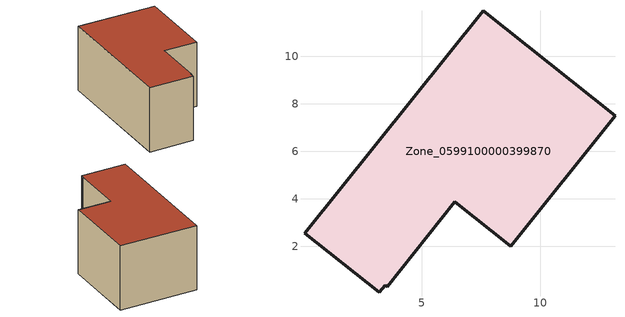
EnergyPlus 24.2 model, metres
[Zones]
Zone_0599100000399870
 floor ground (C_G): 0.06,2.56 7.6,11.93 13.14,7.51 8.76,2.01 6.4,3.89 3.54,0.3 3.46,0.36 3.22,0.07 z1.01
 wall outside (C_F): 8.76,2.01 13.14,7.51 7.6,11.93 0.06,2.56 3.22,0.07 3.46,0.36 3.54,0.3 6.4,3.89 8.76,2.01 z1.01:6.9
 roof outside (C_R): 3.22,0.07 3.46,0.36 3.54,0.3 6.4,3.89 8.76,2.01 13.14,7.51 7.6,11.93 0.06,2.56 z6.9
[BUILDING]
Pand.0599100000399870: North Axis=0; Terrain=City; Loads Convergence Tolerance Value=0.04; Temperature Convergence Tolerance Value=0.4; Solar Distribution=FullExterior; Maximum Number of Warmup Days=25; Minimum Number of Warmup Days=1
[Site:Location]
Rotterdam.The.Hague.AP_ZH_NLD Design_Conditions: Latitude=51.96; Longitude=4.45; Time Zone=1; Elevation=-4.5
[SITE:GROUNDTEMPERATURE:BUILDINGSURFACE]
18, 18, 18, 18, 18, 18, 18, 18, 18, 18, 18, 18
[MATERIAL] Thermal Absorptance=0.9; Solar Absorptance=0.7; Visible Absorptance=0.7
Name | Roughness | Thickness | Conductivity | Density | Specific Heat
G.TC.1992-2005 | MediumSmooth | 0.15 | 0.06 | 540 | 1210
F.TC.1992-2005 | Rough | 0.3 | 0.12 | 1920 | 840
R.TC.1992-2005 | MediumRough | 0.2 | 0.08 | 1500 | 1000
[CONSTRUCTION]
C_G: G.TC.1992-2005
C_F: F.TC.1992-2005
C_R: R.TC.1992-2005
[ZONE]
Zone_0599100000399870: Type=1; Multiplier=1; Ceiling Height=Autocalculate; Volume=Autocalculate; Floor Area=autocalculate; Part of Total Floor Area=Yes
[ZONEINFILTRATION:DESIGNFLOWRATE]
Infil_Zone_0599100000399870: Zone or ZoneList or Space or SpaceList=Zone_0599100000399870; Schedule=AlwaysOn; Design Flow Rate Calculation Method=Flow/Area; Flow Rate per Floor Area=0.0015; Constant Term Coefficient=1; Temperature Term Coefficient=0; Velocity Term Coefficient=0; Velocity Squared Term Coefficient=0
[HVACTEMPLATE:ZONE:IDEALLOADSAIRSYSTEM]
Zone_0599100000399870: Maximum Heating Supply Air Temperature=50; Minimum Cooling Supply Air Temperature=13; Maximum Heating Supply Air Humidity Ratio=0.0156; Minimum Cooling Supply Air Humidity Ratio=0.0077; Heating Limit=NoLimit; Cooling Limit=NoLimit; Dehumidification Control Type=ConstantSensibleHeatRatio; Cooling Sensible Heat Ratio=0.7; Dehumidification Setpoint=60; Humidification Control Type=None; Humidification Setpoint=30; Outdoor Air Method=None; Outdoor Air Flow Rate per Person=0.00944; Outdoor Air Flow Rate per Zone Floor Area=0; Outdoor Air Flow Rate per Zone=0; Demand Controlled Ventilation Type=None; Outdoor Air Economizer Type=NoEconomizer; Heat Recovery Type=None; Sensible Heat Recovery Effectiveness=0.7; Latent Heat Recovery Effectiveness=0.65
[ZONECONTROL:THERMOSTAT]
ThermostatControl_Zone_0599100000399870: Zone or ZoneList=Zone_0599100000399870; Control Type Schedule=DualSetpointControlType; Control 1=Thermostat_Zone_0599100000399870; Temperature Difference Between Cutout And Setpoint=0
[THERMOSTATSETPOINT:DUALSETPOINT]
Thermostat_Zone_0599100000399870: Heating Setpoint Temperature Schedule=HeatingSetpoint_Zone_0599100000399870; Cooling Setpoint Temperature Schedule=CoolingSetpoint_Zone_0599100000399870
[SCHEDULE:COMPACT]
HeatingSetpoint_Zone_0599100000399870: Through: 12/31, For: AllDays, Until: 24:00, 21
CoolingSetpoint_Zone_0599100000399870: Through: 12/31, For: AllDays, Until: 24:00, 24
DualSetpointControlType: Through: 12/31, For: AllDays, Until: 24:00, 4
AlwaysOn: Through: 12/31, For: AllDays, Until: 24:00, 1
